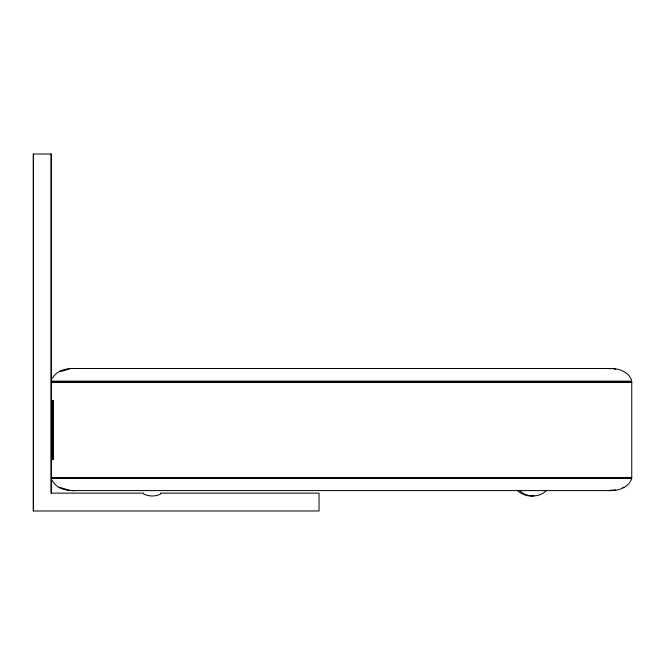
<?xml version="1.0" encoding="UTF-8"?>
<svg xmlns="http://www.w3.org/2000/svg" width="665" height="665" viewBox="0 0 665 665"><rect width="100%" height="100%" fill="white"/><g stroke="black" fill="none" stroke-linecap="round" stroke-linejoin="round"><path stroke-width="1" d="M51.687 402.749L51.687 402.591M51.745 409.175L51.687 409.324M52.227 409.175L52.169 409.324M52.169 402.749L52.419 402.658M52.36 402.749L52.419 402.749M52.419 409.175L52.419 409.266M52.892 409.175L52.834 409.324M52.834 402.749L52.834 402.591M53.175 409.175L53.117 409.324M53.117 402.749L53.366 402.658M53.308 402.749L53.308 402.591M53.366 409.175L53.308 409.324M51.496 402.574L51.745 402.658M52.643 402.574L52.892 402.658M52.385 378.302C56.683 370.38 66.558 368.111 74.904 368.51M546.356 490.587C539.29 497.744 526.705 497.744 519.631 490.587M52.153 480.338C55.893 487.869 64.929 490.737 72.834 490.587L610.337 490.587C618.832 490.837 628.982 487.204 631.75 478.384L51.421 478.384M160.755 494.004C155.435 496.647 148.96 496.647 143.64 494.004M69.26 368.909L62.086 371.128L60.016 371.128M615.69 489.856L608.259 490.587M533.912 495.799C528.043 496.697 521.875 494.727 517.611 490.587M622.856 487.379L624.252 487.37M72.834 368.51L610.337 368.51C618.666 368.302 628.508 371.702 631.584 380.172M51.421 381.145L631.75 381.145M631.75 382.433L51.421 382.433L51.421 381.577L631.75 381.577L631.75 477.52L51.421 477.52M51.496 402.292L51.729 447.969M52.169 402.292L52.41 447.969M52.892 402.292L52.826 411.128M53.109 402.292L53.183 411.128M51.479 458.459L53.823 458.459M51.421 477.952L631.75 477.952M143.673 493.131L51.097 493.131L51.097 154.022M160.273 493.131L319.034 493.131L319.034 510.978L33.25 510.978L33.25 154.022L51.321 154.022L51.321 493.131M58.911 487.37C64.189 488.093 69.227 491.244 74.904 490.587M608.259 368.51L611.085 368.709M613.911 368.909L615.782 369.333M53.175 402.658L53.175 402.749M52.227 402.658L52.227 402.749M52.36 409.324L52.36 409.175M53.366 402.574L53.366 402.749M53.308 409.349L53.308 409.175M53.117 409.349L53.117 409.175M52.892 402.574L52.892 402.749M52.834 409.349L52.834 409.175M52.169 409.349L52.169 409.175M51.745 402.574L51.745 402.749M51.687 409.349L51.687 409.175M631.301 381.577L631.301 382.433M629.913 381.577L629.913 382.433M627.619 381.577L627.619 382.433M624.485 381.577L624.485 382.433M620.57 381.577L620.57 382.433M615.99 381.577L615.99 382.433M610.844 381.577L610.844 382.433M605.266 381.577L605.266 382.433M599.389 381.577L599.389 382.433M593.355 381.577L593.355 382.433M92.202 381.577L92.202 382.433M86.167 381.577L86.167 382.433M80.282 381.577L80.282 382.433M74.68 381.577L74.68 382.433M69.509 381.577L69.509 382.433M64.896 381.577L64.896 382.433M60.947 381.577L60.947 382.433M57.764 381.577L57.764 382.433M55.428 381.577L55.428 382.433M53.99 381.577L53.99 382.433M53.491 381.577L53.491 382.433M53.258 381.577L53.258 382.433M51.87 381.577L51.87 382.433M51.479 410.962L51.762 400.638L51.762 459.315L51.479 448.102M33.474 154.022L33.474 510.978M51.554 408.917L51.554 409.349L51.496 408.917M51.945 445.475L51.961 450.754L51.961 442.366L51.945 445.475M52.701 408.917L52.701 409.349L52.643 408.917M52.435 400.638L52.153 459.315L52.435 400.638M52.909 400.638L52.626 459.315L52.909 400.638M53.383 400.638L53.1 459.315L53.383 400.638"/></g></svg>
